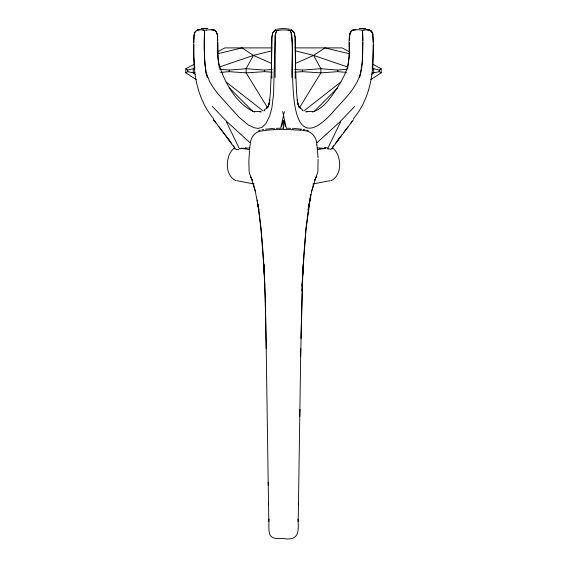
<?xml version="1.0" encoding="UTF-8"?>
<svg xmlns="http://www.w3.org/2000/svg" width="567" height="567" viewBox="0 0 567 567"><rect width="100%" height="100%" fill="white"/><g stroke="black" fill="none" stroke-linecap="round" stroke-linejoin="round"><path stroke-width="0.85" d="M193.758 42.397L194.183 34.282A6.754 6.698 -89.2 0 1 195.402 31.554L196.919 30.264M204.198 40.689L204.574 30.342L206.317 30.037M278.688 30.221L277.093 30.533L276.384 31.461L275.115 35.997L273.563 94.179L271.834 108.169L269.474 116.426L266.058 123.323L262.074 127.377L257.971 128.418L253.988 127.674L248.495 125.101L239.324 117.532L218.125 94.037L213.312 87.644L209.648 81.627L206.402 73.334L204.992 65.333L204.226 48.705L204.545 30.505M349.322 42.39L348.974 57.926L347.635 68.316M362.802 42.39L362.249 62.618L359.712 77.573M373.242 41.249C374.319 68.217 371.576 97.262 353.418 118.723M193.758 40.689L193.978 35.43L195.048 32.113A5.642 5.599 90 0 1 195.466 31.511L196.799 30.313M349.322 40.689L349.747 34.275A7.456 7.399 90 0 1 350.378 32.51L351.788 30.731L353.227 30.037A14.359 4.742 15.7 0 1 360.69 30.044L362.122 30.285M373.242 44.821L372.257 68.026M271.359 68.961L271.877 36.876L272.741 32.9L275.016 30.228M299.787 416.454L300.786 348.762M271.331 71.371L270.31 94.108L269.339 102.84L269.793 99.771L268.12 107.184L269.531 102.67L268.326 105.93L268.524 105.533L266.66 108.233L267.865 106.738M298.469 504.269L299.893 409.324M300.673 356.558L302.409 280.374M298.207 521.605L298.497 502.745M300.942 338.506L302.934 268.418L301.956 290.836M303.147 264.222L302.14 286.087L303.756 255.745L306.06 228.26L309.065 204.425L308.207 209.62L311.765 190.959L313.842 183.261M302.658 274.634L305.868 230.195L310.766 194.41L308.228 209.528L309.844 200.023M291.899 77.551C291.431 62.427 293.586 46.785 290.871 31.922A6.173 4.373 -89.9 0 0 290.708 31.632L290.269 30.951A5.216 3.721 -89.3 0 0 290.063 30.71L289.772 30.498M295.109 78.203L295.478 68.961L295.123 36.876L294.259 32.9L291.984 30.228M269.056 519.053C268.793 524.014 268.56 529.075 269.545 533.965C271.579 539.919 279.382 538.26 284.301 538.65C299.553 540.982 298.724 530.209 297.944 519.053M275.279 34.771L275.101 77.551M280.637 128.489L284.372 111.607M283.238 120.608L281.615 126.689M311.751 191.029L315.847 177.492L314.607 180.646L317.704 172.446A34.722 30.356 0.5 0 0 317.91 170.894L318.066 158.987M332.056 148.462L330.866 149.291L327.584 148.795L340.554 121.926M316.627 176.231L315.819 177.747M352.44 30.285L351.257 31.249A5.911 5.861 89.5 0 0 351.072 31.461C346.933 39.803 350.831 50.059 348.84 58.982C348.244 70.471 341.83 80.457 335.962 89.962C329.774 98.644 323.119 108.977 312.304 112.053M350.307 32.659L350.604 32.113M271.791 50.817L253.399 55.396L246.121 68.72L246.121 72.867L267.17 107.149M332.666 147.214L333.488 145.769M299.83 107.149L320.879 72.867L320.879 68.72L313.601 55.396L295.209 50.817M331.929 148.731L339.144 138.348M335.288 143.883L353.418 119.772M350.874 123.181L352.32 121.154M336.755 141.771L341.894 134.818M276.767 30.916L276.583 31.164A6.492 4.614 89.6 0 0 276.455 31.362L276.356 31.518A6.173 4.366 89.9 0 0 276.129 31.922A7.647 5.415 89.9 0 0 275.3 34.778M343.389 132.841L347.982 126.923M351.483 31.015A6.074 6.017 -88.2 0 0 351.122 31.405L350.767 31.858A6.017 5.968 90 0 0 350.456 32.376A7.357 7.3 90 0 0 349.754 34.282M354.623 106.468L339.895 121.877L317.081 142.636M276.909 30.738L276.824 30.398M274.704 30.441L272.741 32.9L271.841 37.833L271.522 68.961L271.891 78.203M314.189 111.43L337.705 87.793M273.889 31.15L275.704 29.838L276.434 30.207M266.802 107.999L264.229 110.041M304.061 110.806L340.788 82.08M194.665 67.657L193.262 68.72L187.705 70.06L185.827 68.72L194.424 64.142M371.583 74.397L373.738 72.867L379.295 71.626L381.173 72.867L370.818 79.578M372.094 68.961L373.738 68.72L379.295 70.06L381.173 68.72L372.576 64.142M196.182 79.578L185.827 72.867L187.705 71.626L193.262 72.867L194.906 72.647M295.379 63.461L313.601 55.396L324.941 47.897L349.414 53.773M233.866 148.348C225.106 155.627 224.497 176.011 236.155 180.696M274.414 30.668L275.704 29.838M352.504 30.257L352.809 30.037A14.359 3.671 20 0 1 355.757 29.725M217.083 52.065L224.893 47.897L272.04 47.897M290.176 30.398L290.743 30.115M290.595 30.193L291.275 29.853L293.111 31.15M264.024 110.905L264.647 110.593M196.955 30.249L197.663 30.037A14.359 4.742 15.7 0 1 199.931 29.732A14.359 3.615 19.8 0 0 197.302 30.065A14.359 3.65 19.7 0 1 203.099 30.108M219.408 67.019L253.399 55.396L271.621 63.461M258.552 130.8L260.225 130.247M330.844 180.696C342.503 176.011 341.894 155.627 333.134 148.348M277.334 29.201L283.5 28.371L289.666 29.201M217.586 53.773L242.059 47.897L253.399 55.396M329.93 180.731L312.97 183.956M362.214 30.299L363.986 30.037M277.568 30.427L278 30.342M273.762 128.993L274.279 128.893M261.954 129.815L263.712 129.467M261.373 111.77L259.962 112.018M325.848 148.278L325.274 148.377M201.136 28.768L207.94 28.442M201.391 28.711L207.437 28.435M317.896 149.539L325.458 148.341A10.816 0.999 -0.1 0 1 324.941 148.299M260.324 111.508L254.037 111.571M265.491 129.184L272.699 128.489M312.963 111.571L306.676 111.508M294.762 69.514L302.558 70.06L320.879 68.72L337.762 70.06L347.344 69.195M220.528 72.37L229.238 71.669L246.121 72.867L264.442 71.669L272.238 72.158M219.656 69.195L229.238 70.06L246.121 68.72L264.442 70.06L272.238 69.514M346.472 72.37L337.762 71.669L320.879 72.867L302.558 71.669L294.762 72.158M246.22 148.122L242.754 148.327M242.683 148.327L242.322 148.348M359.563 28.435L365.609 28.711M246.914 148.086L249.863 147.952M359.06 28.442L365.864 28.768M276.306 128.319L279.907 128.234M281.707 128.213L283.5 128.206M294.96 47.897L342.107 47.897L349.917 52.065M287.093 128.234L290.694 128.319M317.137 147.952L320.086 148.086M324.317 148.327L323.658 148.292M320.78 148.122L322.949 148.249M236.545 149.319L235.185 148.873L227.856 138.348L231.712 143.883M294.301 128.489L301.509 129.184M300.375 130.197C287.164 129.396 273.691 128.773 260.614 131.175C253.732 131.991 250.444 138.752 250.125 144.968A118.283 103.541 3.1 0 0 249.622 148.88L248.842 161.616L249.09 170.894A32.291 28.237 -0.6 0 0 249.437 173.226L251.181 177.747M372.094 72.647L373.738 72.867L373.738 68.72L372.335 67.657M249.104 149.539L241.535 148.341M194.906 68.961L193.262 68.72L193.262 72.867L195.417 74.397M254.03 183.956L237.07 180.731M307.038 112.018L305.627 111.77M288.312 30.221L289.56 30.455M303.373 130.58C311.304 130.616 316.91 137.327 316.875 144.961M203.014 30.037L203.496 30.122M292.721 128.893L293.238 128.993M241.152 148.278L241.726 148.377L239.416 148.795L226.446 121.926M203.34 30.094L204.233 30.271M288.964 30.334L289.652 30.476M289.042 30.349L289.432 30.427M303.288 129.467L305.046 129.815M254.696 112.053C236.382 104.427 224.128 81.896 218.727 63.511C216.92 53.851 218.458 43.957 217.253 34.275A7.357 7.3 -90 0 0 216.551 32.376L215.382 30.887M369.443 30.065L371.038 30.965M213.936 30.079L215.191 30.71L214.858 30.448M306.775 130.247L308.448 130.8M214.39 30.221L214.255 30.065A14.359 3.671 -20 0 0 211.725 29.711M313.601 55.396L347.592 67.019M276.675 30.327L276.257 30.115M302.353 110.593L302.976 110.905M291.296 29.838L294.259 32.9L295.159 37.833L295.641 68.961M370.272 30.342L370.946 30.887M302.771 110.041L300.198 107.999M226.212 82.08L262.939 110.806M249.919 142.636L227.105 121.877L212.377 106.468M370.882 30.824L372.725 33.928L373.242 40.689M370.903 30.845L370.988 30.923A6.173 6.124 -88.2 0 1 371.172 31.107L371.307 31.249M215.474 30.965L215.701 31.199A5.904 5.854 89 0 1 215.97 31.511L216.233 31.858A6.017 5.968 -90 0 1 216.544 32.376L217.459 35.43L217.678 40.689M229.295 87.793L252.811 111.43M371.265 31.199L371.534 31.511A5.642 5.599 -90 0 1 371.952 32.113M213.582 118.723C196.395 98.24 192.674 70.669 193.758 44.821M216.155 123.209L213.61 119.807L228.77 139.638L227.849 138.341M299.135 106.738L300.34 108.233L298.476 105.533L298.674 105.93L297.469 102.67L298.88 107.184L297.207 99.771L297.661 102.84L296.69 94.108L295.669 71.371M219.018 126.923L230.245 141.771M213.582 119.772L214.985 121.544L214.68 121.154M290.311 31.015L290.68 31.568A6.194 4.366 89.7 0 1 290.871 31.922L290.935 32.05A7.754 5.486 -89.9 0 1 291.707 34.778M233.512 145.769L234.334 147.214M250.373 176.231L252.393 180.646L251.153 177.492L255.249 191.029M285.385 126.689L283.762 120.608M253.158 183.261L255.235 190.959L258.793 209.62L257.935 204.425L260.94 228.26L264.13 270.615M207.288 77.573L206.579 74.759M282.628 111.607L286.363 128.489M372.788 34.282A6.691 6.634 89.3 0 0 371.555 31.497A6.754 6.698 89.2 0 1 372.788 34.282L373.242 42.397M219.365 68.316L218.026 57.926L217.678 42.39M362.426 30.342L362.802 40.689M205.778 70.669L204.51 58.429L204.198 41.249M362.455 30.49C362.88 33.333 362.752 36.231 362.802 39.102C362.795 48.287 362.866 57.515 361.817 66.658C359.903 85.702 344.289 98.927 332.496 112.5C282.331 168.342 295.053 58.713 291.721 34.771M257.156 200.023L258.765 209.507M258.049 205.204C264.435 249.324 265.313 293.997 266.058 338.506L268.234 485.146M194.743 68.026L193.942 55.885L193.758 41.249M317.364 148.88L317.938 156.549M317.959 156.946L318.002 157.633M264.342 274.634L263.853 264.222L265.165 297.03L266.214 348.762M264.066 268.418L264.782 285.329M268.191 482.283L268.531 504.269M268.503 502.745L268.793 521.605M381.173 68.72L381.173 72.867M379.295 70.06L379.295 71.626M337.762 70.06L337.762 71.669M302.558 70.06L302.558 71.669M283.5 121.962L283.5 128.099M264.442 70.06L264.442 71.669M229.238 70.06L229.238 71.669M187.705 70.06L187.705 71.626M185.827 68.72L185.827 72.867M363.872 30.129A14.359 3.615 -19.8 0 1 369.698 30.065A14.359 3.65 -19.7 0 0 367.019 29.775M278.744 30.292A14.189 6.251 -0.1 0 1 288.263 30.271M367.09 29.796A14.359 4.678 -15.6 0 1 369.351 30.094M351.03 31.511A5.904 5.861 88.7 0 1 351.299 31.199M352.88 30.072A14.359 3.65 19.7 0 1 355.389 29.775M324.586 147.76A3.423 1.793 19.7 0 1 328.024 148.306M332.149 148.015A59.691 1.736 84.9 0 1 332.205 148.1M332.227 148.859A59.691 1.715 85.3 0 1 332.248 148.611M319.235 148.292A31.809 4.075 -2.1 0 1 319.916 148.32M324.799 148.249A32.907 1.34 1.8 0 1 324.111 148.214M206.36 74.887A47.281 28.768 87.7 0 1 205.523 70.769M238.657 149.454A4.94 1.084 -24.4 0 1 236.439 149.362M206.26 30.122A14.359 4.678 -15.6 0 1 213.787 30.094M215.694 31.206A5.904 5.776 72.7 0 1 215.963 31.525L215.885 31.405A6.031 5.989 -89.3 0 0 215.609 31.107M211.137 29.789A14.359 3.65 -19.7 0 1 214.12 30.072M234.795 148.1A59.691 1.736 -84.9 0 1 234.851 148.015M234.752 148.611A59.691 1.715 -85.3 0 1 234.773 148.859M242.577 148.391A10.816 1.099 0.4 0 1 241.96 148.419M245.391 147.93A31.809 4.472 2.6 0 1 246.099 147.888M316.854 144.968A118.276 103.499 -2.2 0 1 317.35 148.88M300.404 130.006A47.649 41.185 0.4 0 1 303.416 130.382M273.748 128.369A7.81 3.629 -0.5 0 1 274.208 128.27M292.792 128.27A7.81 3.629 0.5 0 1 293.252 128.369"/></g></svg>
